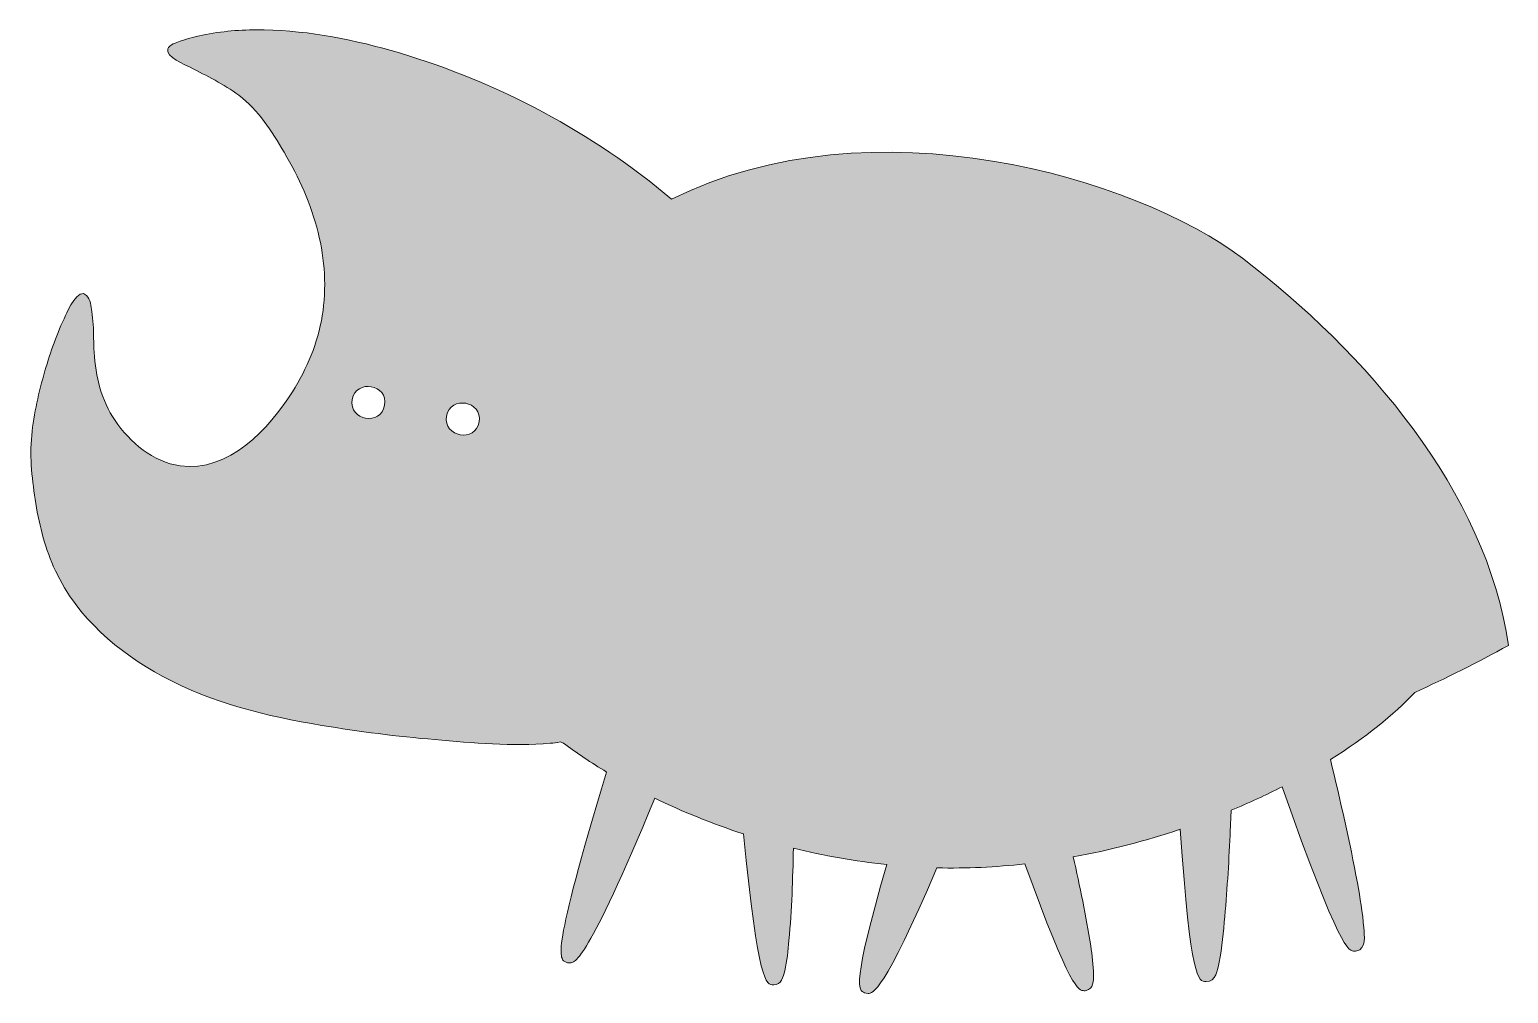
# Model space of a CAD drawing. Header units: inches. Extents: x 0 to 102, y 0 to 66.
import ezdxf

# ---------------------------------------------------------------- set-up
doc = ezdxf.new("R2010")
doc.units = ezdxf.units.IN
doc.header["$MEASUREMENT"] = 0
doc.layers.add('Layer 1', color=7, linetype='Continuous')

msp = doc.modelspace()

# ---------------------------------------------------------------- hatches: boundary and pattern name
at = {"layer": 'Layer 1', "true_color": 0xa4e8ea}
h = msp.add_hatch(color=141, dxfattribs=at)
edge = h.paths.add_edge_path()
edge.add_spline(control_points=[(44.05, 54.63), (38.64, 59.22), (32.13, 62.67), (25.34, 64.69), (22.32, 65.59), (19.19, 66.22), (16.04, 66.28), (14.7, 66.3), (13.35, 66.22), (12.03, 65.97), (11.43, 65.85), (10.84, 65.7), (10.26, 65.5), (10, 65.41), (9.52, 65.28), (9.41, 64.97), (9.23, 64.43), (10.63, 63.88), (10.94, 63.71), (12.09, 63.12), (13.25, 62.55), (14.29, 61.78), (15.65, 60.77), (16.56, 59.31), (17.41, 57.86), (18.43, 56.14), (19.26, 54.29), (19.74, 52.35), (20.21, 50.48), (20.34, 48.52), (20.03, 46.61), (19.72, 44.75), (18.99, 42.99), (17.98, 41.39), (16.38, 38.84), (13.59, 35.83), (10.26, 36.29), (8.4, 36.55), (6.8, 37.9), (5.78, 39.41), (4.83, 40.81), (4.44, 42.44), (4.34, 44.11), (4.31, 44.75), (4.31, 45.38), (4.28, 46.02), (4.26, 46.32), (4.23, 46.61), (4.18, 46.9), (4.13, 47.26), (4.09, 47.74), (3.82, 48.01), (3.25, 48.62), (2.53, 46.95), (2.38, 46.64), (1.79, 45.41), (1.34, 44.12), (0.96, 42.82), (0.54, 41.37), (0.2, 39.89), (0.05, 38.39), (-0.1, 36.83), (0.09, 35.24), (0.33, 33.7), (0.59, 32.11), (1, 30.54), (1.68, 29.08), (3.18, 25.86), (5.99, 23.47), (9.07, 21.8), (12.45, 19.98), (16.22, 19.06), (19.99, 18.44), (22.57, 18.01), (25.16, 17.68), (27.77, 17.46), (30.39, 17.24), (33.09, 16.97), (35.71, 17.21), (35.94, 17.23), (36.17, 17.26), (36.4, 17.3), (36.47, 17.28), (36.54, 17.25), (36.61, 17.22), (37.52, 16.54), (38.52, 15.87), (39.58, 15.23), (35.75, 2.59), (36.31, 2.36), (36.8, 2.15), (36.8, 2.15), (36.9, 2.11), (36.9, 2.11), (36.9, 2.11), (37.04, 2.1), (37.04, 2.1), (37.4, 2.1), (38.2, 2.1), (42.9, 13.43), (44.79, 12.51), (46.84, 11.68), (49, 10.97), (50.01, 0.6), (50.56, 0.59), (51.06, 0.59), (51.06, 0.59), (51.07, 0.59), (51.07, 0.59), (51.6, 0.59), (51.73, 1.14), (51.83, 1.56), (51.99, 2.24), (52.06, 2.95), (52.12, 3.65), (52.32, 5.76), (52.38, 7.88), (52.43, 9.99), (54.5, 9.48), (56.65, 9.1), (58.85, 8.87), (56.41, 0.43), (56.89, 0.23), (57.32, 0.05), (57.32, 0.05), (57.42, 0.01), (57.42, 0.01), (57.42, 0.01), (57.56, 0), (57.56, 0), (57.89, 0), (58.59, 0), (62.3, 8.64), (64.32, 8.59), (66.34, 8.69), (68.35, 8.91), (71.5, 0.19), (72.04, 0.19), (72.42, 0.19), (72.42, 0.19), (72.48, 0.19), (72.48, 0.19), (72.48, 0.19), (72.55, 0.2), (72.55, 0.2), (73.06, 0.33), (73.07, 0.86), (73.07, 1.28), (73.06, 1.95), (72.96, 2.62), (72.87, 3.28), (72.56, 5.34), (72.12, 7.37), (71.67, 9.39), (74.21, 9.85), (76.68, 10.5), (79.03, 11.29), (79.74, 0.86), (80.29, 0.83), (80.78, 0.81), (80.78, 0.81), (80.81, 0.81), (80.81, 0.81), (81.48, 0.81), (81.59, 1.61), (81.7, 2.14), (81.91, 3.17), (82, 4.24), (82.09, 5.29), (82.27, 7.28), (82.38, 9.27), (82.47, 11.27), (82.49, 11.71), (82.51, 12.16), (82.53, 12.6), (83.75, 13.11), (84.93, 13.65), (86.04, 14.22), (90.01, 2.9), (90.61, 2.9), (91.02, 2.9), (91.02, 2.9), (91.09, 2.9), (91.09, 2.9), (91.09, 2.9), (91.16, 2.92), (91.16, 2.92), (91.83, 3.07), (91.69, 4.01), (91.65, 4.51), (91.57, 5.55), (91.39, 6.58), (91.21, 7.6), (90.69, 10.45), (90.03, 13.27), (89.35, 16.09), (91.73, 17.57), (93.71, 19.15), (95.15, 20.71), (97.3, 21.68), (99.45, 22.75), (101.59, 23.94), (100.12, 34.53), (91.7, 44.18), (83.3, 50.57), (76.04, 56.1), (57.85, 61.52), (44.05, 54.63)], knot_values=[0, 0, 0, 0, 1, 1, 1, 2, 2, 2, 3, 3, 3, 4, 4, 4, 5, 5, 5, 6, 6, 6, 7, 7, 7, 8, 8, 8, 9, 9, 9, 10, 10, 10, 11, 11, 11, 12, 12, 12, 13, 13, 13, 14, 14, 14, 15, 15, 15, 16, 16, 16, 17, 17, 17, 18, 18, 18, 19, 19, 19, 20, 20, 20, 21, 21, 21, 22, 22, 22, 23, 23, 23, 24, 24, 24, 25, 25, 25, 26, 26, 26, 27, 27, 27, 28, 28, 28, 29, 29, 29, 30, 30, 30, 31, 31, 31, 32, 32, 32, 33, 33, 33, 34, 34, 34, 35, 35, 35, 36, 36, 36, 37, 37, 37, 38, 38, 38, 39, 39, 39, 40, 40, 40, 41, 41, 41, 42, 42, 42, 43, 43, 43, 44, 44, 44, 45, 45, 45, 46, 46, 46, 47, 47, 47, 48, 48, 48, 49, 49, 49, 50, 50, 50, 51, 51, 51, 52, 52, 52, 53, 53, 53, 54, 54, 54, 55, 55, 55, 56, 56, 56, 57, 57, 57, 58, 58, 58, 59, 59, 59, 60, 60, 60, 61, 61, 61, 62, 62, 62, 63, 63, 63, 64, 64, 64, 65, 65, 65, 66, 66, 66, 67, 67, 67, 68, 68, 68, 69, 69, 69, 69], degree=3, periodic=1)
edge = h.paths.add_edge_path()
edge.add_spline(control_points=[(22.09, 40.85), (22.34, 42.29), (24.58, 41.9), (24.32, 40.46), (24.07, 39.01), (21.83, 39.41), (22.09, 40.85)], knot_values=[0, 0, 0, 0, 1, 1, 1, 2, 2, 2, 2], degree=3, periodic=1)
edge = h.paths.add_edge_path()
edge.add_spline(control_points=[(28.58, 39.71), (28.84, 41.15), (31.07, 40.76), (30.82, 39.32), (30.57, 37.87), (28.33, 38.27), (28.58, 39.71)], knot_values=[0, 0, 0, 0, 1, 1, 1, 2, 2, 2, 2], degree=3, periodic=1)

# ---------------------------------------------------------------- linework, layer by layer
at = {"layer": 'Layer 1', "lineweight": 0}
for points, knots in [([(44.05, 54.63), (38.64, 59.22), (32.13, 62.67), (25.34, 64.69), (22.32, 65.59), (19.19, 66.22), (16.04, 66.28), (14.7, 66.3), (13.35, 66.22), (12.03, 65.97), (11.43, 65.85), (10.84, 65.7), (10.26, 65.5), (10, 65.41), (9.52, 65.28), (9.41, 64.97), (9.23, 64.43), (10.63, 63.88), (10.94, 63.71), (12.09, 63.12), (13.25, 62.55), (14.29, 61.78), (15.65, 60.77), (16.56, 59.31), (17.41, 57.86), (18.43, 56.14), (19.26, 54.29), (19.74, 52.35), (20.21, 50.48), (20.34, 48.52), (20.03, 46.61), (19.72, 44.75), (18.99, 42.99), (17.98, 41.39), (16.38, 38.84), (13.59, 35.83), (10.26, 36.29), (8.4, 36.55), (6.8, 37.9), (5.78, 39.41), (4.83, 40.81), (4.44, 42.44), (4.34, 44.11), (4.31, 44.75), (4.31, 45.38), (4.28, 46.02), (4.26, 46.32), (4.23, 46.61), (4.18, 46.9), (4.13, 47.26), (4.09, 47.74), (3.82, 48.01), (3.25, 48.62), (2.53, 46.95), (2.38, 46.64), (1.79, 45.41), (1.34, 44.12), (0.96, 42.82), (0.54, 41.37), (0.2, 39.89), (0.05, 38.39), (-0.1, 36.83), (0.09, 35.24), (0.33, 33.7), (0.59, 32.11), (1, 30.54), (1.68, 29.08), (3.18, 25.86), (5.99, 23.47), (9.07, 21.8), (12.45, 19.98), (16.22, 19.06), (19.99, 18.44), (22.57, 18.01), (25.16, 17.68), (27.77, 17.46), (30.39, 17.24), (33.09, 16.97), (35.71, 17.21), (35.94, 17.23), (36.17, 17.26), (36.4, 17.3), (36.47, 17.28), (36.54, 17.25), (36.61, 17.22), (37.52, 16.54), (38.52, 15.87), (39.58, 15.23), (35.75, 2.59), (36.31, 2.36), (36.8, 2.15), (36.8, 2.15), (36.9, 2.11), (36.9, 2.11), (36.9, 2.11), (37.04, 2.1), (37.04, 2.1), (37.4, 2.1), (38.2, 2.1), (42.9, 13.43), (44.79, 12.51), (46.84, 11.68), (49, 10.97), (50.01, 0.6), (50.56, 0.59), (51.06, 0.59), (51.06, 0.59), (51.07, 0.59), (51.07, 0.59), (51.6, 0.59), (51.73, 1.14), (51.83, 1.56), (51.99, 2.24), (52.06, 2.95), (52.12, 3.65), (52.32, 5.76), (52.38, 7.88), (52.43, 9.99), (54.5, 9.48), (56.65, 9.1), (58.85, 8.87), (56.41, 0.43), (56.89, 0.23), (57.32, 0.05), (57.32, 0.05), (57.42, 0.01), (57.42, 0.01), (57.42, 0.01), (57.56, 0), (57.56, 0), (57.89, 0), (58.59, 0), (62.3, 8.64), (64.32, 8.59), (66.34, 8.69), (68.35, 8.91), (71.5, 0.19), (72.04, 0.19), (72.42, 0.19), (72.42, 0.19), (72.48, 0.19), (72.48, 0.19), (72.48, 0.19), (72.55, 0.2), (72.55, 0.2), (73.06, 0.33), (73.07, 0.86), (73.07, 1.28), (73.06, 1.95), (72.96, 2.62), (72.87, 3.28), (72.56, 5.34), (72.12, 7.37), (71.67, 9.39), (74.21, 9.85), (76.68, 10.5), (79.03, 11.29), (79.74, 0.86), (80.29, 0.83), (80.78, 0.81), (80.78, 0.81), (80.81, 0.81), (80.81, 0.81), (81.48, 0.81), (81.59, 1.61), (81.7, 2.14), (81.91, 3.17), (82, 4.24), (82.09, 5.29), (82.27, 7.28), (82.38, 9.27), (82.47, 11.27), (82.49, 11.71), (82.51, 12.16), (82.53, 12.6), (83.75, 13.11), (84.93, 13.65), (86.04, 14.22), (90.01, 2.9), (90.61, 2.9), (91.02, 2.9), (91.02, 2.9), (91.09, 2.9), (91.09, 2.9), (91.09, 2.9), (91.16, 2.92), (91.16, 2.92), (91.83, 3.07), (91.69, 4.01), (91.65, 4.51), (91.57, 5.55), (91.39, 6.58), (91.21, 7.6), (90.69, 10.45), (90.03, 13.27), (89.35, 16.09), (91.73, 17.57), (93.71, 19.15), (95.15, 20.71), (97.3, 21.68), (99.45, 22.75), (101.59, 23.94), (100.12, 34.53), (91.7, 44.18), (83.3, 50.57), (76.04, 56.1), (57.85, 61.52), (44.05, 54.63)], [0, 0, 0, 0, 1, 1, 1, 2, 2, 2, 3, 3, 3, 4, 4, 4, 5, 5, 5, 6, 6, 6, 7, 7, 7, 8, 8, 8, 9, 9, 9, 10, 10, 10, 11, 11, 11, 12, 12, 12, 13, 13, 13, 14, 14, 14, 15, 15, 15, 16, 16, 16, 17, 17, 17, 18, 18, 18, 19, 19, 19, 20, 20, 20, 21, 21, 21, 22, 22, 22, 23, 23, 23, 24, 24, 24, 25, 25, 25, 26, 26, 26, 27, 27, 27, 28, 28, 28, 29, 29, 29, 30, 30, 30, 31, 31, 31, 32, 32, 32, 33, 33, 33, 34, 34, 34, 35, 35, 35, 36, 36, 36, 37, 37, 37, 38, 38, 38, 39, 39, 39, 40, 40, 40, 41, 41, 41, 42, 42, 42, 43, 43, 43, 44, 44, 44, 45, 45, 45, 46, 46, 46, 47, 47, 47, 48, 48, 48, 49, 49, 49, 50, 50, 50, 51, 51, 51, 52, 52, 52, 53, 53, 53, 54, 54, 54, 55, 55, 55, 56, 56, 56, 57, 57, 57, 58, 58, 58, 59, 59, 59, 60, 60, 60, 61, 61, 61, 62, 62, 62, 63, 63, 63, 64, 64, 64, 65, 65, 65, 66, 66, 66, 67, 67, 67, 68, 68, 68, 69, 69, 69, 69]), ([(22.09, 40.85), (22.34, 42.29), (24.58, 41.9), (24.32, 40.46), (24.07, 39.01), (21.83, 39.41), (22.09, 40.85)], [0, 0, 0, 0, 1, 1, 1, 2, 2, 2, 2]), ([(28.58, 39.71), (28.84, 41.15), (31.07, 40.76), (30.82, 39.32), (30.57, 37.87), (28.33, 38.27), (28.58, 39.71)], [0, 0, 0, 0, 1, 1, 1, 2, 2, 2, 2])]:
    msp.add_open_spline(points, degree=3, knots=knots, dxfattribs=at)

doc.saveas('drawing.dxf')
